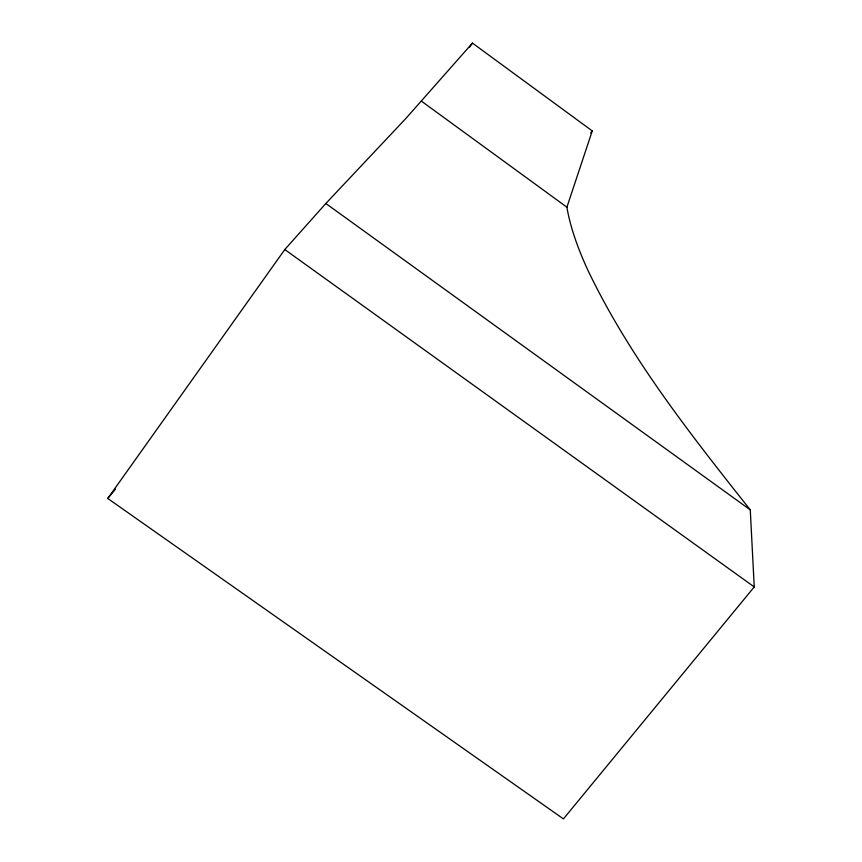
<?xml version="1.0" encoding="UTF-8"?>
<svg xmlns="http://www.w3.org/2000/svg" width="862" height="862" viewBox="0 0 862 862"><rect width="100%" height="100%" fill="white"/><g stroke="black" fill="none" stroke-linecap="round" stroke-linejoin="round"><path stroke-width="1.29" d="M566.894 207.192L592.259 130.916L472.451 43.1L406.088 118.223L325.836 203.486L284.794 249.549L107.761 498.462L563.425 818.9L754.239 586.936L750.274 509.873C690.311 434.157 629.572 357.374 587.668 269.784A4108.109 477.688 35.3 0 1 566.894 207.192L421.475 101.177M469.327 47.453L472.451 43.1M590.642 133.071L592.259 130.916M107.761 498.462L115.411 489.239M284.794 249.549L754.239 586.936M325.836 203.486L750.274 509.873"/></g></svg>
